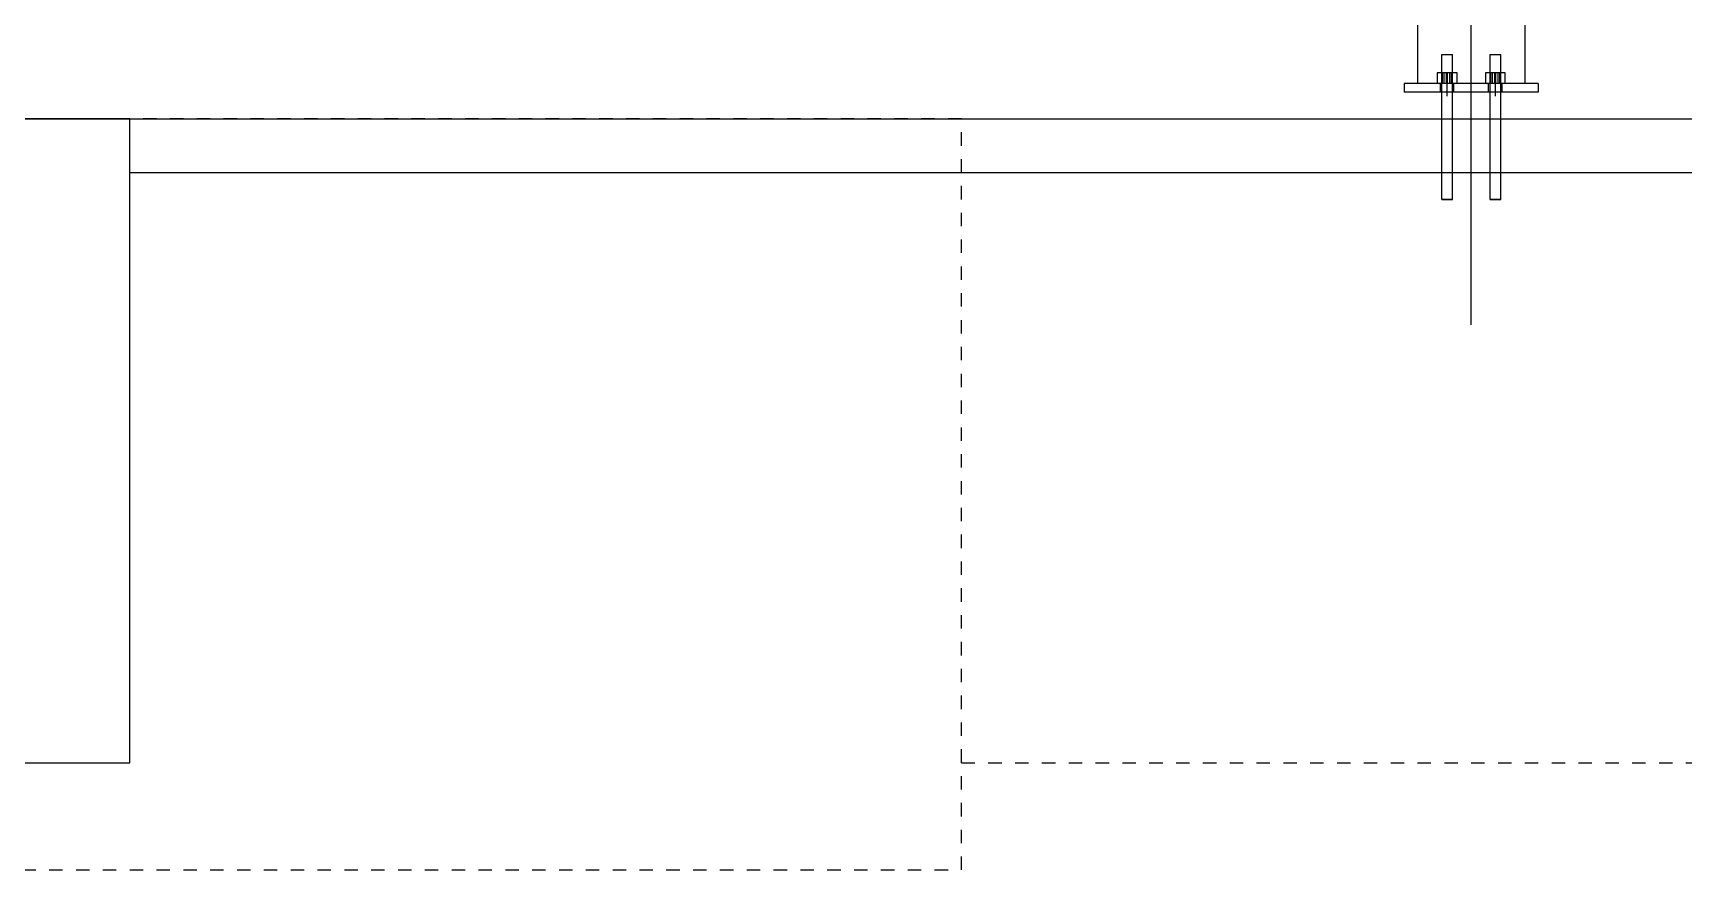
# Model space of a CAD drawing. Header units: millimetres. Extents: x -32710 to 654186, y -254124 to 420220.
# Drawn here: x 222520 to 225596, y 381600 to 383160 of the extents above; entities that cross this region are included whole.
import ezdxf

# ---------------------------------------------------------------- set-up
doc = ezdxf.new("R2010")
doc.units = ezdxf.units.MM
doc.header["$LTSCALE"] = 1000
for name, pattern in [('DXK_LINE_DOT2', [3.9198, 1.9599, -1.9599]), ('DXK_LINE_DOT3', [5.9187, 2.979, -0.9799, 0.9799, -0.9799]), ('TPH12-SEC-@E$0$DOTK1', [0.1, 0.05, -0.05])]:
    doc.linetypes.add(name, pattern=pattern)
for name, color, linetype in [('MD-20250424-增加TRAY與FS主管位置調整', 7, 'Continuous'), ('TPH12-SEC-@E$0$KABE1', 252, 'Continuous'), ('TPH12-SEC-@E$0$SIAGE3', 252, 'Continuous'), ('TPH12-SEC-@E$0$SUGATAD', 252, 'TPH12-SEC-@E$0$DOTK1')]:
    doc.layers.add(name, color=color, linetype=linetype)

# ---------------------------------------------------------------- blocks, each defined once
blk = doc.blocks.new('TPH12-SEC-@E')
at = {"layer": 'TPH12-SEC-@E$0$KABE1'}
blk.add_line((189100, 383000), (272350, 383000), dxfattribs=at)
blk.add_lwpolyline([(222100, 381800), (222700, 381800), (222700, 383000), (222100, 383000)], close=True, dxfattribs=at)
at = {"layer": 'TPH12-SEC-@E$0$SIAGE3'}
blk.add_line((222700, 382900), (230500, 382900), dxfattribs=at)
at = {"layer": 'TPH12-SEC-@E$0$SUGATAD', "ltscale": 0.5}
blk.add_line((224250, 381800), (230050, 381800), dxfattribs=at)
blk.add_lwpolyline([(222100, 383000), (220550, 383000), (220550, 381600), (224250, 381600), (224250, 383000), (222700, 383000)], dxfattribs=at)
blk = doc.blocks.new('A$C62b8fcb1')
at = {"color": 8, "linetype": 'DXK_LINE_DOT3'}
blk.add_line((-46900, -600), (-46900, 2723), dxfattribs=at)
at = {"color": 8, "linetype": 'DXK_LINE_DOT2'}
for p, q in [((-46904, 2268), (-46904, -150)), ((-46896, 2268), (-46896, -150)), ((-46955, -130), (-46955, -96)), ((-46955, -96), (-46935, -96)), ((-46935, -130), (-46935, -96)), ((-46865, -130), (-46865, -96)), ((-46865, -96), (-46845, -96)), ((-46845, -130), (-46845, -96)), ((-46800, -150), (-47000, -150)), ((-46926.5, -130), (-46963.5, -130)), ((-46963.5, -130), (-46963.5, -150)), ((-46957.5, -166), (-46957.5, -150)), ((-46955, -166), (-46955, -130)), ((-46954.9, -150), (-46954.9, -130)), ((-46954.2, -150), (-46954.2, -130)), ((-46953.4, -150), (-46953.4, -130)), ((-46950.3, -150), (-46950.3, -130)), ((-46950.3, -130), (-46950, -130)), ((-46946.1, -150), (-46946.1, -130)), ((-46945, -174), (-46945, -150)), ((-46943.9, -150), (-46943.9, -130)), ((-46939.7, -150), (-46939.7, -130)), ((-46936.6, -150), (-46936.6, -130)), ((-46935.7, -150), (-46935.7, -130)), ((-46935.1, -150), (-46935.1, -130)), ((-46935, -166), (-46935, -130)), ((-46932.5, -166), (-46932.5, -150)), ((-46926.5, -150), (-46926.5, -130)), ((-46836.5, -130), (-46873.5, -130)), ((-46873.5, -130), (-46873.5, -150)), ((-46867.5, -166), (-46867.5, -150)), ((-46865, -166), (-46865, -130)), ((-46864.9, -150), (-46864.9, -130)), ((-46864.2, -150), (-46864.2, -130)), ((-46863.4, -150), (-46863.4, -130)), ((-46860.3, -150), (-46860.3, -130)), ((-46856.1, -150), (-46856.1, -130)), ((-46855, -174), (-46855, -150)), ((-46853.9, -150), (-46853.9, -130)), ((-46849.7, -150), (-46849.7, -130)), ((-46846.6, -150), (-46846.6, -130)), ((-46845.8, -150), (-46845.8, -130)), ((-46845.1, -150), (-46845.1, -130)), ((-46845, -166), (-46845, -130)), ((-46842.5, -166), (-46842.5, -150)), ((-46836.5, -150), (-46836.5, -130)), ((-46955, -366), (-46955, -166)), ((-46935, -366), (-46935, -166)), ((-46865, -366), (-46865, -166)), ((-46845, -366), (-46845, -166)), ((-46955, -366), (-46935, -366)), ((-46865, -366), (-46845, -366))]:
    blk.add_line(p, q, dxfattribs=at)
at = {"color": 8, "linetype": 'Continuous'}
for p, q in [((-47000, 1878), (-47000, -150)), ((-46800, 1878), (-46800, -150)), ((-46955, -130), (-46955, -96)), ((-46955, -96), (-46935, -96)), ((-46935, -130), (-46935, -96)), ((-46865, -130), (-46865, -96)), ((-46865, -96), (-46845, -96)), ((-46845, -130), (-46845, -96)), ((-46775, -150), (-47025, -150)), ((-47025, -150), (-47025, -166)), ((-46926.5, -130), (-46963.5, -130)), ((-46963.5, -130), (-46963.5, -150)), ((-46954.2, -150), (-46954.2, -130)), ((-46935.7, -150), (-46935.7, -130)), ((-46926.5, -150), (-46926.5, -130)), ((-46836.5, -130), (-46873.5, -130)), ((-46873.5, -130), (-46873.5, -150)), ((-46864.2, -150), (-46864.2, -130)), ((-46845.8, -150), (-46845.8, -130)), ((-46836.5, -150), (-46836.5, -130)), ((-46775, -150), (-46775, -166)), ((-46775, -166), (-47025, -166)), ((-46955, -366), (-46955, -166)), ((-46935, -366), (-46935, -166)), ((-46865, -366), (-46865, -166)), ((-46845, -366), (-46845, -166)), ((-46936.3, -366), (-46955, -366)), ((-46935.3, -366), (-46936.3, -366)), ((-46935, -366), (-46935.3, -366)), ((-46846.3, -366), (-46865, -366)), ((-46845.3, -366), (-46846.3, -366)), ((-46845, -366), (-46845.3, -366))]:
    blk.add_line(p, q, dxfattribs=at)

msp = doc.modelspace()

# ---------------------------------------------------------------- block references
msp.add_blockref('TPH12-SEC-@E', (0, 0))
at = {"layer": 'MD-20250424-增加TRAY與FS主管位置調整'}
msp.add_blockref('A$C62b8fcb1', (272100, 383216), dxfattribs=at)

doc.saveas('drawing.dxf')
